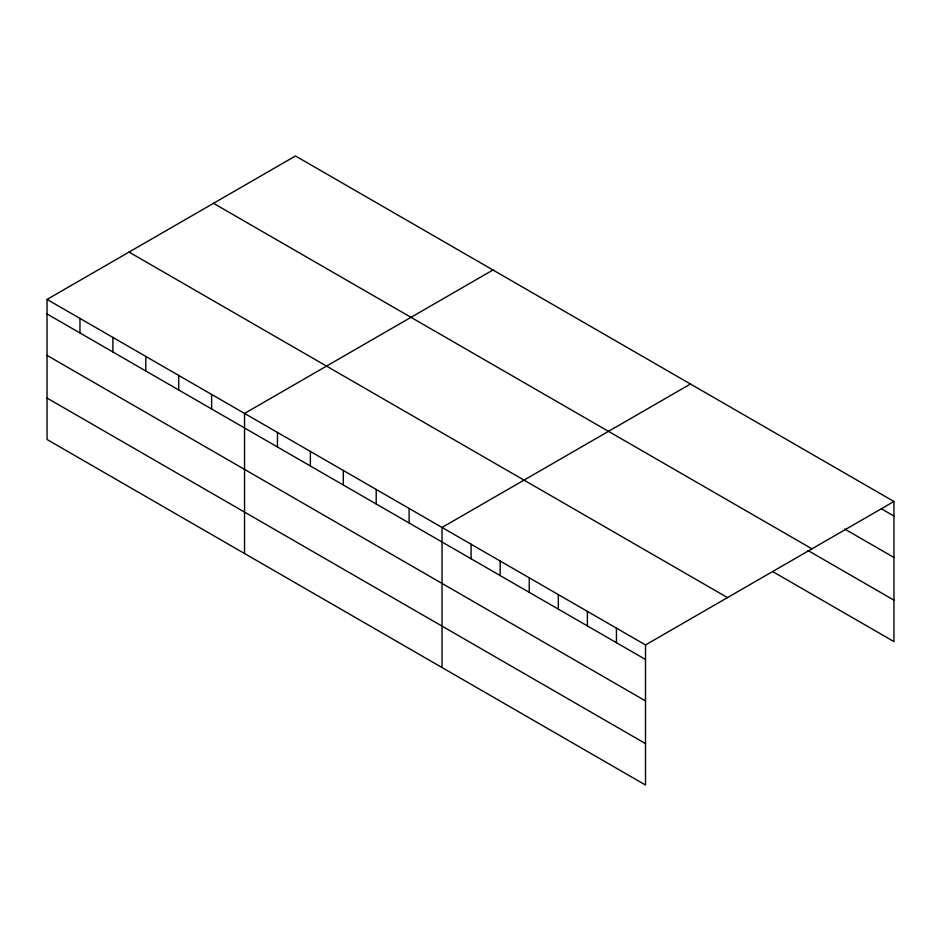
<?xml version="1.0" encoding="UTF-8"?>
<svg xmlns="http://www.w3.org/2000/svg" width="941" height="941" viewBox="0 0 941 941"><rect width="100%" height="100%" fill="white"/><g stroke="black" fill="none" stroke-linecap="round" stroke-linejoin="round"><path stroke-width="1.41" d="M47.05 299.414L645.514 644.938L645.514 785.017L47.05 439.506L47.05 299.414L295.486 155.983L893.95 501.494L893.95 641.586L772.62 571.54M492.978 269.996L244.542 413.44L244.542 553.52M690.471 384.022L442.035 527.454L442.035 667.545M645.514 644.938L893.95 501.494M881.317 508.74L893.95 516.044M844.665 529.018L893.95 557.472M213.501 203.315L811.965 548.826M808.013 550.532L893.95 600.158M129.035 252.082L727.499 597.606M47.05 313.965L645.514 659.476M47.05 355.392L645.514 700.904M47.05 398.078L645.514 743.59M616.437 628.153L616.437 642.691M587.372 611.368L587.372 625.918M558.307 594.583L558.307 609.133M529.242 577.809L529.242 592.348M500.165 561.024L500.165 575.563M471.1 544.239L471.1 558.789M409.123 508.458L409.123 522.996M376.2 489.449L376.2 504M343.289 470.453L343.289 484.991M310.377 451.445L310.377 465.983M277.454 432.437L277.454 446.987M211.631 394.432L211.631 408.982M178.708 375.435L178.708 389.974M145.796 356.427L145.796 370.966M112.885 337.419L112.885 351.969M79.961 318.423L79.961 332.961"/></g></svg>
